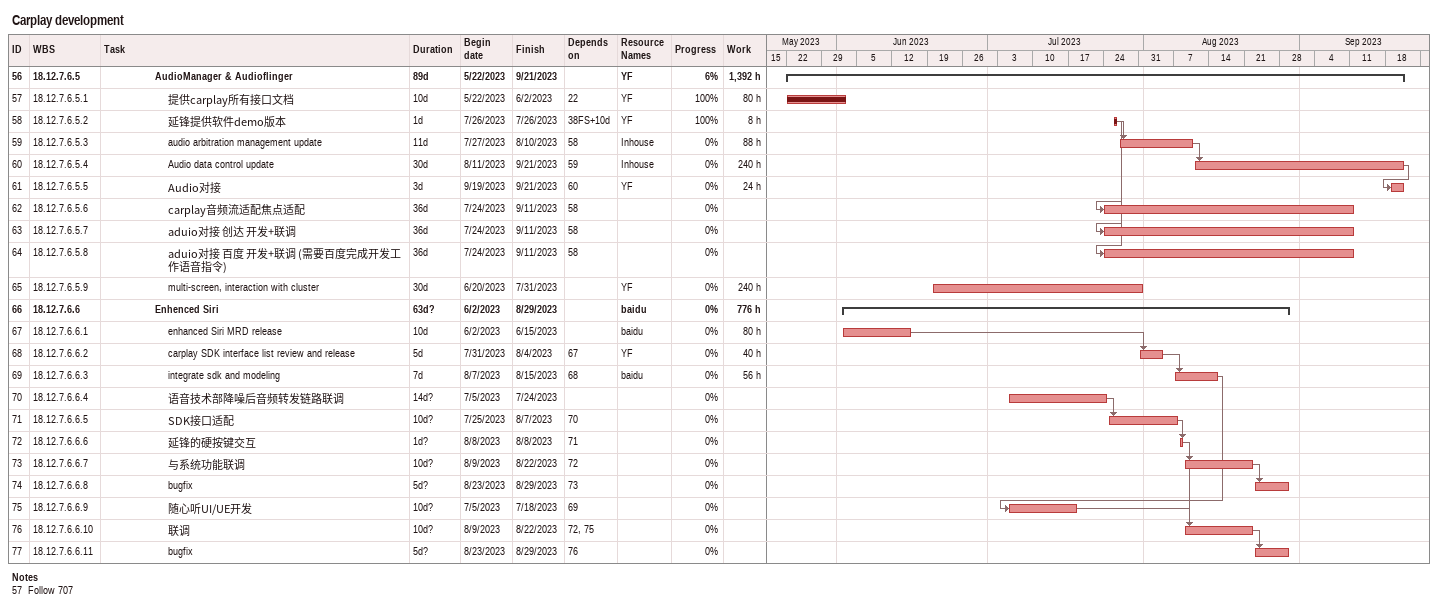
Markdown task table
Carplay development

| ID | WBS | Task | Duration | Start | Finish | Predecessors | Resources | % complete | Work (h) |
|---|---|---|---|---|---|---|---|---|---|
| 56 | 18.12.7.6.5 | **AudioManager & Audioflinger** | 89d | 2023-05-22 | 2023-09-21 |  | YF | 6 | 1392 |
| 57 | 18.12.7.6.5.1 | 提供carplay所有接口文档 | 10d | 2023-05-22 | 2023-06-02 | 22 | YF | 100 | 80 |
| 58 | 18.12.7.6.5.2 | 延锋提供软件demo版本 | 1d | 2023-07-26 | 2023-07-26 | 38FS+10d | YF | 100 | 8 |
| 59 | 18.12.7.6.5.3 | audio arbitration management update | 11d | 2023-07-27 | 2023-08-10 | 58 | Inhouse | 0 | 88 |
| 60 | 18.12.7.6.5.4 | Audio data control update | 30d | 2023-08-11 | 2023-09-21 | 59 | Inhouse | 0 | 240 |
| 61 | 18.12.7.6.5.5 | Audio对接 | 3d | 2023-09-19 | 2023-09-21 | 60 | YF | 0 | 24 |
| 62 | 18.12.7.6.5.6 | carplay音频流适配焦点适配 | 36d | 2023-07-24 | 2023-09-11 | 58 |  | 0 |  |
| 63 | 18.12.7.6.5.7 | aduio对接 创达 开发+联调 | 36d | 2023-07-24 | 2023-09-11 | 58 |  | 0 |  |
| 64 | 18.12.7.6.5.8 | aduio对接 百度 开发+联调 (需要百度完成开发工作语音指令) | 36d | 2023-07-24 | 2023-09-11 | 58 |  | 0 |  |
| 65 | 18.12.7.6.5.9 | multi-screen, interaction with cluster | 30d | 2023-06-20 | 2023-07-31 |  | YF | 0 | 240 |
| 66 | 18.12.7.6.6 | **Enhenced Siri** | 63d? | 2023-06-02 | 2023-08-29 |  | baidu | 0 | 776 |
| 67 | 18.12.7.6.6.1 | enhanced Siri MRD release | 10d | 2023-06-02 | 2023-06-15 |  | baidu | 0 | 80 |
| 68 | 18.12.7.6.6.2 | carplay SDK interface list review and release | 5d | 2023-07-31 | 2023-08-04 | 67 | YF | 0 | 40 |
| 69 | 18.12.7.6.6.3 | integrate sdk and modeling | 7d | 2023-08-07 | 2023-08-15 | 68 | baidu | 0 | 56 |
| 70 | 18.12.7.6.6.4 | 语音技术部降噪后音频转发链路联调 | 14d? | 2023-07-05 | 2023-07-24 |  |  | 0 |  |
| 71 | 18.12.7.6.6.5 | SDK接口适配 | 10d? | 2023-07-25 | 2023-08-07 | 70 |  | 0 |  |
| 72 | 18.12.7.6.6.6 | 延锋的硬按键交互 | 1d? | 2023-08-08 | 2023-08-08 | 71 |  | 0 |  |
| 73 | 18.12.7.6.6.7 | 与系统功能联调 | 10d? | 2023-08-09 | 2023-08-22 | 72 |  | 0 |  |
| 74 | 18.12.7.6.6.8 | bugfix | 5d? | 2023-08-23 | 2023-08-29 | 73 |  | 0 |  |
| 75 | 18.12.7.6.6.9 | 随心听UI/UE开发 | 10d? | 2023-07-05 | 2023-07-18 | 69 |  | 0 |  |
| 76 | 18.12.7.6.6.10 | 联调 | 10d? | 2023-08-09 | 2023-08-22 | 72, 75 |  | 0 |  |
| 77 | 18.12.7.6.6.11 | bugfix | 5d? | 2023-08-23 | 2023-08-29 | 76 |  | 0 |  |

Notes
- 57: Follow 707
